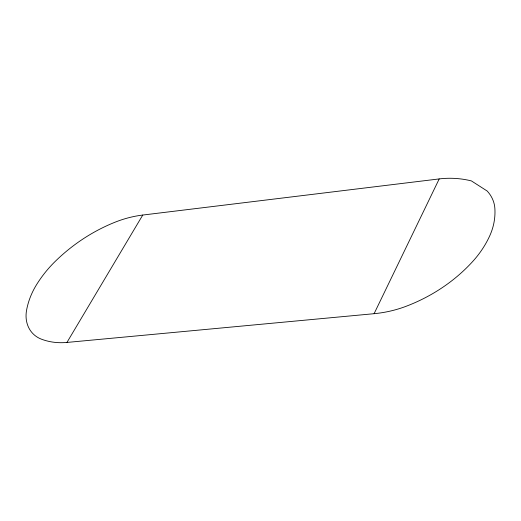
<?xml version="1.0" encoding="UTF-8"?>
<svg xmlns="http://www.w3.org/2000/svg" width="521" height="521" viewBox="0 0 521 521"><rect width="100%" height="100%" fill="white"/><g stroke="black" fill="none" stroke-linecap="round" stroke-linejoin="round"><path stroke-width="0.78" d="M374.098 313.694L439.21 178.918A79.192 70.504 3.3 0 1 471.401 180.911L487.194 191.038A34.848 30.342 1.3 0 1 494.872 208.478A72.028 63.425 -2.5 0 1 489.838 235.596A110.016 96.854 -7.3 0 1 472.794 261.379A160.787 139.628 -12.6 0 1 406.667 306.081A109.684 97.635 -9.5 0 1 374.098 313.694L66.948 342.434A66.916 56.275 -44.2 0 1 41.224 339.093A32.348 27.19 -47.4 0 1 26.564 310.275A68.596 58.801 -46.5 0 1 36.568 284.648A109.241 95.747 -47.2 0 1 55.206 261.405A170.627 154.053 -51.2 0 1 115.161 222.161A108.531 95.903 -44.5 0 1 142.761 215.049L439.21 178.918M66.948 342.434L142.761 215.049"/></g></svg>
